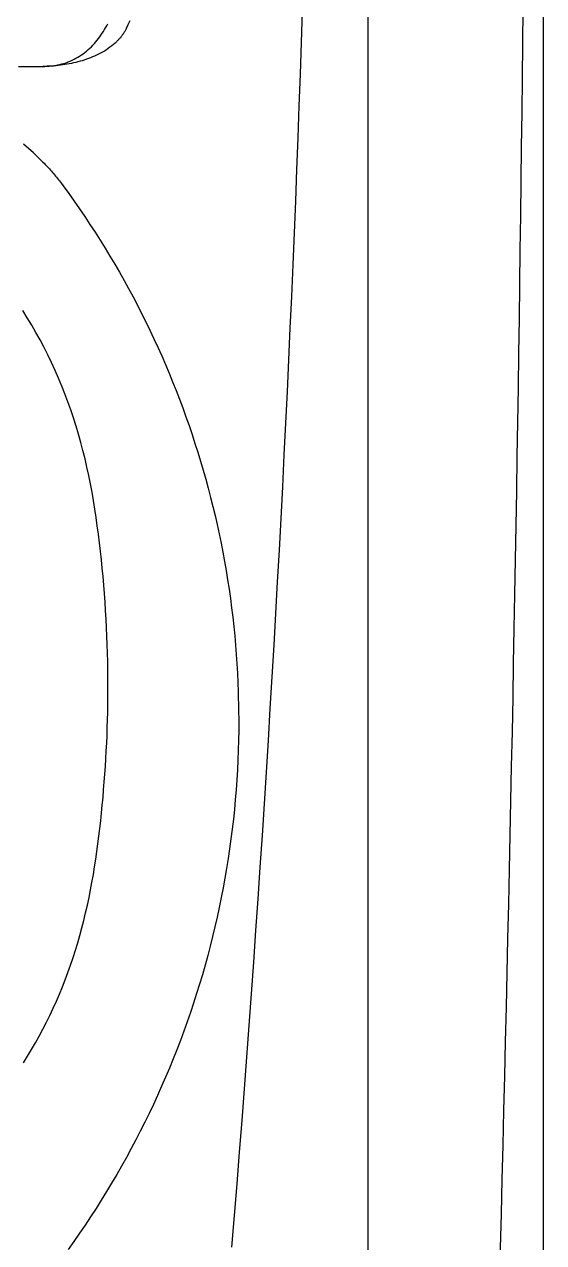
# Model space of a CAD drawing. Extents: x 938 to 1038, y 781 to 934.
# Drawn here: x 1030.08 to 1037.99, y 814.33 to 832.85 of the extents above; entities that cross this region are included whole.
import ezdxf

# ---------------------------------------------------------------- set-up
doc = ezdxf.new("R2010")
doc.units = 0
doc.header["$MEASUREMENT"] = 0
doc.layers.add('1', color=4, linetype='Continuous')

# ---------------------------------------------------------------- blocks, each defined once
blk = doc.blocks.new('VISTA')
at = {"layer": '1', "color": 3}
blk.add_line((97.436, 79.049), (97.436, 12.055), dxfattribs=at)
at = {"layer": '1'}
blk.add_lwpolyline([(0, 79.111), (0, 12, 0.414214), (12, 0), (88.112, 0, 0.414214), (100.112, 12), (100.112, 79.111, 0.414214), (88.112, 91.111), (12, 91.111, 0.414214)], format="xyb", close=True, dxfattribs=at)
at = {"layer": '1', "color": 3, "linetype": 'Continuous'}
for points in [[(93.763, 33.225), (93.79, 33.283), (93.816, 33.341)], [(92.488, 32.644), (92.521, 32.645), (92.553, 32.646), (92.586, 32.648), (92.619, 32.651), (92.651, 32.655), (92.684, 32.66), (92.716, 32.666), (92.748, 32.673), (92.78, 32.681), (92.811, 32.69), (92.843, 32.7), (92.873, 32.712), (92.904, 32.724), (92.934, 32.737), (92.964, 32.752), (92.993, 32.767), (93.021, 32.783), (93.049, 32.8), (93.077, 32.818), (93.104, 32.837), (93.13, 32.857), (93.155, 32.878), (93.18, 32.899), (93.204, 32.921), (93.228, 32.944), (93.251, 32.968), (93.273, 32.992), (93.294, 33.017), (93.315, 33.042), (93.336, 33.068), (93.355, 33.094), (93.374, 33.121), (93.393, 33.148), (93.411, 33.176), (93.428, 33.204), (93.445, 33.232), (93.461, 33.26), (93.477, 33.289)], [(93.763, 33.225), (93.757, 33.215), (93.752, 33.205), (93.747, 33.195), (93.741, 33.185), (93.735, 33.175), (93.729, 33.165), (93.723, 33.155), (93.717, 33.146), (93.71, 33.136), (93.704, 33.127), (93.697, 33.118), (93.69, 33.108), (93.683, 33.099), (93.676, 33.09), (93.669, 33.081), (93.661, 33.073), (93.654, 33.064), (93.646, 33.056), (93.638, 33.047), (93.63, 33.039), (93.622, 33.031), (93.614, 33.022), (93.606, 33.014), (93.589, 32.999)], [(93.589, 32.999), (93.564, 32.977), (93.538, 32.955), (93.511, 32.935), (93.484, 32.915), (93.456, 32.896), (93.427, 32.878), (93.398, 32.861), (93.368, 32.845), (93.338, 32.83), (93.308, 32.815), (93.277, 32.801), (93.246, 32.788), (93.215, 32.775), (93.183, 32.763), (93.152, 32.752), (93.12, 32.741), (93.087, 32.731), (93.055, 32.722), (93.022, 32.713), (92.99, 32.704), (92.957, 32.697), (92.924, 32.69), (92.891, 32.683), (92.857, 32.677), (92.824, 32.671), (92.791, 32.666), (92.757, 32.662), (92.724, 32.658), (92.69, 32.654), (92.656, 32.651), (92.623, 32.649), (92.589, 32.647), (92.555, 32.646), (92.488, 32.644)], [(92.491, 31.189), (92.419, 31.26), (92.346, 31.329), (92.27, 31.395), (92.193, 31.46)], [(92.121, 32.645), (92.212, 32.645), (92.304, 32.645), (92.487, 32.644)], [(92.487, 32.644), (92.487, 32.644), (92.487, 32.644), (92.487, 32.644), (92.487, 32.644), (92.487, 32.644), (92.487, 32.644), (92.487, 32.644), (92.487, 32.644), (92.487, 32.644), (92.487, 32.644), (92.487, 32.644), (92.487, 32.644), (92.487, 32.644), (92.487, 32.644), (92.487, 32.644), (92.487, 32.644), (92.487, 32.644), (92.487, 32.644), (92.487, 32.644), (92.487, 32.644), (92.488, 32.644), (92.488, 32.644), (92.488, 32.644), (92.488, 32.644)], [(92.49, 32.644), (92.49, 32.644), (92.49, 32.644), (92.49, 32.644), (92.49, 32.644), (92.49, 32.644), (92.49, 32.644), (92.49, 32.644), (92.49, 32.644), (92.49, 32.644), (92.49, 32.644), (92.49, 32.644), (92.49, 32.644), (92.49, 32.644), (92.491, 32.644), (92.491, 32.644), (92.491, 32.644), (92.491, 32.644), (92.491, 32.644), (92.491, 32.644)], [(92.491, 31.189), (92.508, 31.172), (92.524, 31.155), (92.541, 31.138), (92.557, 31.12), (92.573, 31.103), (92.589, 31.085), (92.605, 31.067), (92.621, 31.05), (92.637, 31.032), (92.652, 31.014), (92.668, 30.995), (92.683, 30.977), (92.698, 30.959), (92.713, 30.94), (92.728, 30.922), (92.743, 30.903), (92.757, 30.884), (92.772, 30.865), (92.8, 30.827)], [(92.8, 30.827), (92.884, 30.712), (92.967, 30.596), (93.048, 30.479), (93.128, 30.361), (93.207, 30.243), (93.285, 30.123), (93.362, 30.003), (93.437, 29.882), (93.511, 29.76), (93.583, 29.638), (93.655, 29.515), (93.725, 29.391), (93.794, 29.266), (93.862, 29.14), (93.928, 29.014), (93.993, 28.888), (94.056, 28.76), (94.119, 28.632), (94.18, 28.503), (94.239, 28.374), (94.298, 28.244), (94.354, 28.113), (94.41, 27.982), (94.464, 27.85), (94.517, 27.718), (94.569, 27.585), (94.619, 27.452), (94.667, 27.318), (94.715, 27.184), (94.761, 27.049), (94.805, 26.913), (94.848, 26.777), (94.89, 26.641), (94.93, 26.505), (94.969, 26.368), (95.006, 26.23), (95.042, 26.092), (95.077, 25.954), (95.11, 25.815), (95.142, 25.677), (95.172, 25.537), (95.201, 25.398), (95.228, 25.258), (95.254, 25.118), (95.279, 24.978), (95.302, 24.837), (95.323, 24.696), (95.343, 24.555), (95.362, 24.414), (95.379, 24.272), (95.395, 24.131), (95.409, 23.989), (95.422, 23.847), (95.433, 23.705), (95.443, 23.563), (95.451, 23.421), (95.458, 23.279), (95.463, 23.136), (95.469, 22.851)], [(93.48, 23.206), (93.479, 23.336), (93.478, 23.465), (93.476, 23.594), (93.473, 23.724), (93.469, 23.853), (93.464, 23.983), (93.458, 24.112), (93.452, 24.241), (93.444, 24.37), (93.436, 24.5), (93.426, 24.629), (93.416, 24.758), (93.405, 24.887), (93.393, 25.016), (93.38, 25.144), (93.366, 25.273), (93.351, 25.402), (93.335, 25.53), (93.318, 25.659), (93.3, 25.787), (93.281, 25.915), (93.26, 26.042), (93.238, 26.17), (93.214, 26.297), (93.188, 26.424), (93.161, 26.55), (93.132, 26.677), (93.1, 26.802), (93.067, 26.927), (93.032, 27.052), (92.995, 27.176), (92.956, 27.299), (92.915, 27.422), (92.871, 27.544), (92.826, 27.665), (92.778, 27.785), (92.728, 27.905), (92.676, 28.023), (92.622, 28.141), (92.566, 28.257), (92.508, 28.372), (92.447, 28.487), (92.385, 28.6), (92.32, 28.712), (92.253, 28.822), (92.184, 28.932)], [(93.476, 22.828), (93.476, 22.847), (93.477, 22.866), (93.477, 22.885), (93.477, 22.904), (93.478, 22.923), (93.478, 22.942), (93.478, 22.96), (93.478, 22.979), (93.479, 22.998), (93.479, 23.017), (93.479, 23.036), (93.479, 23.055), (93.479, 23.074), (93.48, 23.093), (93.48, 23.112), (93.48, 23.131), (93.48, 23.149), (93.48, 23.168), (93.48, 23.206)], [(92.193, 17.495), (92.256, 17.595), (92.317, 17.696), (92.377, 17.798), (92.434, 17.902), (92.49, 18.006), (92.544, 18.111), (92.596, 18.217), (92.647, 18.324), (92.695, 18.431), (92.742, 18.54), (92.787, 18.649), (92.83, 18.759), (92.872, 18.87), (92.911, 18.982), (92.949, 19.094), (92.985, 19.206), (93.02, 19.319), (93.053, 19.433), (93.084, 19.547), (93.113, 19.661), (93.141, 19.776), (93.167, 19.892), (93.192, 20.007), (93.215, 20.123), (93.237, 20.239), (93.258, 20.356), (93.277, 20.473), (93.295, 20.59), (93.312, 20.707), (93.327, 20.824), (93.342, 20.941), (93.356, 21.059), (93.37, 21.176), (93.382, 21.294), (93.394, 21.412), (93.405, 21.529), (93.415, 21.647), (93.425, 21.765), (93.434, 21.883), (93.441, 22.001), (93.449, 22.119), (93.455, 22.237), (93.461, 22.355), (93.466, 22.473), (93.47, 22.592), (93.476, 22.828)], [(95.469, 22.851), (95.47, 22.701), (95.47, 22.55), (95.467, 22.399), (95.463, 22.249), (95.457, 22.098), (95.45, 21.948), (95.441, 21.797), (95.43, 21.647), (95.418, 21.497), (95.404, 21.347), (95.389, 21.197), (95.371, 21.047), (95.353, 20.898), (95.332, 20.748), (95.31, 20.599), (95.286, 20.451), (95.261, 20.302), (95.234, 20.154), (95.205, 20.006), (95.175, 19.858), (95.143, 19.711), (95.109, 19.564), (95.074, 19.417), (95.037, 19.271), (94.999, 19.126), (94.959, 18.98), (94.918, 18.835), (94.874, 18.691), (94.83, 18.547), (94.783, 18.404), (94.736, 18.261), (94.686, 18.118), (94.635, 17.976), (94.583, 17.835), (94.528, 17.694), (94.473, 17.554), (94.416, 17.415), (94.357, 17.276), (94.297, 17.138), (94.235, 17), (94.172, 16.863), (94.107, 16.727), (94.041, 16.592), (93.973, 16.457), (93.904, 16.323), (93.833, 16.19), (93.761, 16.058), (93.688, 15.926), (93.613, 15.796), (93.536, 15.666), (93.458, 15.537), (93.379, 15.408), (93.299, 15.281), (93.217, 15.155), (93.133, 15.029), (93.048, 14.905), (92.962, 14.781), (92.875, 14.658)]]:
    blk.add_lwpolyline(points, dxfattribs=at)
at = {"layer": '1', "color": 3}
blk.add_arc((-1069.4, 45.555), 1169.262, 358.358434, 1.641486, dxfattribs=at)
at = {"layer": '1', "color": 2}
blk.add_arc((-279.942, 45.555), 376.577, 355.29864, 4.70142, dxfattribs=at)

msp = doc.modelspace()

# ---------------------------------------------------------------- block references
at = {"layer": '1'}
msp.add_blockref('VISTA', (937.877, 799.564), dxfattribs=at)

doc.saveas('drawing.dxf')
